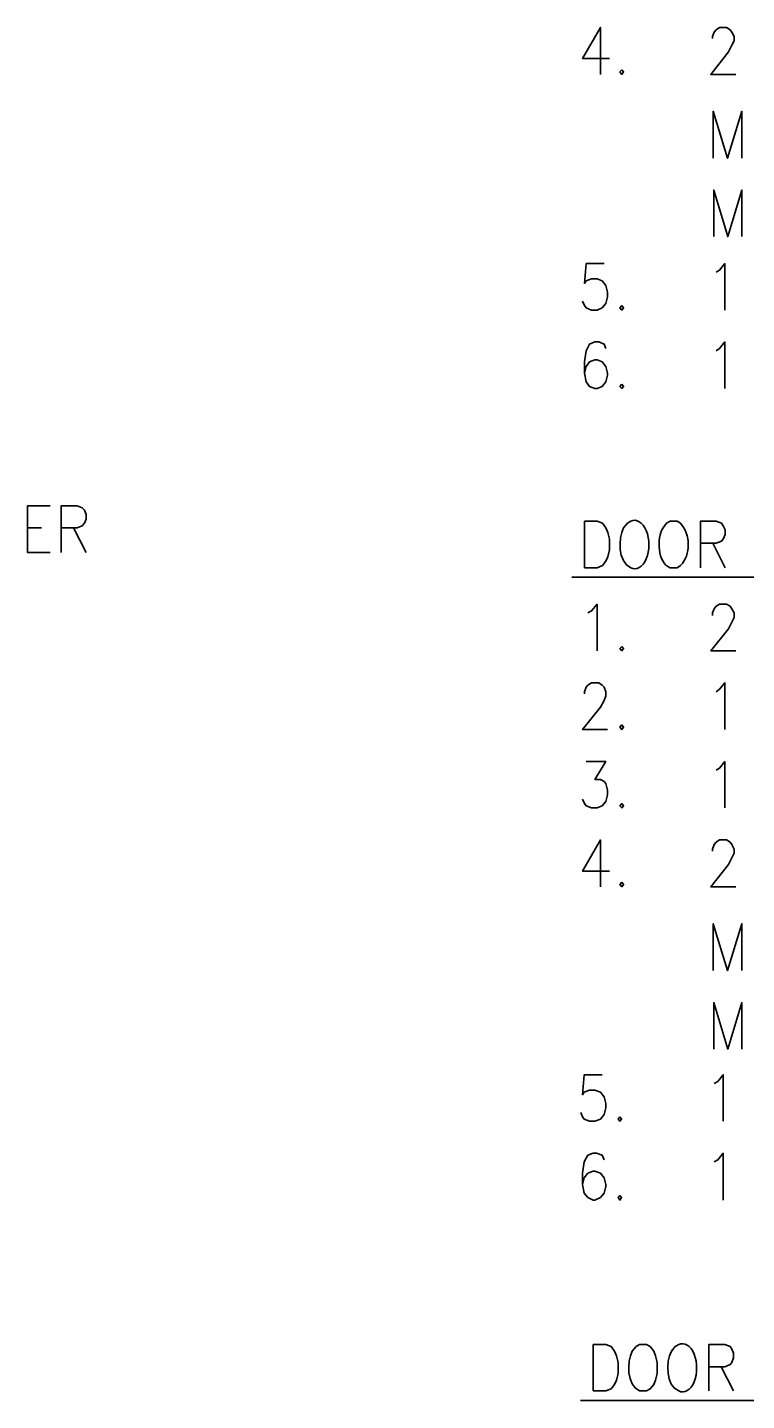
# Model space of a CAD drawing. Header units: inches. Extents: x 5 to 516, y -193 to 129.
# Drawn here: x 181.12 to 186.9, y -100.26 to -89.23 of the extents above; entities that cross this region are included whole.
import ezdxf

# ---------------------------------------------------------------- set-up
doc = ezdxf.new("R2010")
doc.units = ezdxf.units.IN
doc.header["$MEASUREMENT"] = 0
doc.layers.add('PDF3_Geometry', color=7, linetype='Continuous')

msp = doc.modelspace()

# ---------------------------------------------------------------- linework, layer by layer
at = {"layer": 'PDF3_Geometry', "lineweight": 35}
for points in [[(185.7233922, -89.6031059), (185.7233922, -89.2264634), (185.5800681, -89.4764474), (185.7967208, -89.4764474)], [(186.6233318, -89.3164574), (186.6233318, -89.2997918), (186.6366643, -89.2631275), (186.6533299, -89.2464619), (186.6799948, -89.2264631), (186.7366579, -89.2264631), (186.7666559, -89.2464619), (186.7799884, -89.2631275), (186.796654, -89.2997918), (186.796654, -89.333123), (186.7799884, -89.3697873), (186.7533235, -89.4231172), (186.6099993, -89.6031057), (186.8099865, -89.6031057)], [(186.6299978, -90.2763975), (186.6299978, -89.8997549), (186.7433238, -90.2763975), (186.859983, -89.8997549), (186.859983, -90.2763975)], [(186.6333273, -90.9063552), (186.6333273, -90.5330458), (186.7466534, -90.9063552), (186.8599795, -90.5330458), (186.8599795, -90.9063552)], [(185.7533857, -91.1230093), (185.6100615, -91.1230093), (185.596729, -91.282999), (185.6100615, -91.2630003), (185.6533921, -91.2463347), (185.6967226, -91.2463347), (185.7367201, -91.2630003), (185.7667181, -91.2996646), (185.7800506, -91.3529946), (185.7800506, -91.3896589), (185.7667181, -91.4429888), (185.7367201, -91.4796531), (185.6967226, -91.4963187), (185.6533921, -91.4963187), (185.6100615, -91.4796531), (185.596729, -91.4596544), (185.5800634, -91.4263232)], [(186.653332, -91.1930054), (186.679997, -91.1763398), (186.7233275, -91.1230098), (186.7233275, -91.4963192)], [(185.7667176, -91.8062981), (185.7533851, -91.7696338), (185.7100546, -91.7529682), (185.6800565, -91.7529682), (185.6367259, -91.7696338), (185.610061, -91.8229637), (185.5967285, -91.912958), (185.5967285, -92.0029522), (185.610061, -92.0729477), (185.6367259, -92.109612), (185.6800565, -92.1262776), (185.6967221, -92.1262776), (185.7367195, -92.109612), (185.7667176, -92.0729477), (185.7800501, -92.0196178), (185.7800501, -92.0029522), (185.7667176, -91.9496223), (185.7367195, -91.912958), (185.6967221, -91.8962924), (185.6800565, -91.8962924), (185.6367259, -91.912958), (185.610061, -91.9496223), (185.5967285, -92.0029522)], [(186.653332, -91.8229631), (186.679997, -91.8062975), (186.7233275, -91.7529676), (186.7233275, -92.126277)], [(181.307006, -93.4428611), (181.1236844, -93.4428611), (181.1236844, -93.0695517), (181.307006, -93.0695517)], [(181.3936663, -93.4428611), (181.3936663, -93.0695517), (181.5236579, -93.0695517), (181.5636554, -93.0862173), (181.580321, -93.1028829), (181.5936534, -93.1395472), (181.5936534, -93.1762115), (181.580321, -93.2095427), (181.5636554, -93.2295414), (181.5236579, -93.246207), (181.3936663, -93.246207)], [(185.9667034, -93.1928771), (185.9400385, -93.2095427), (185.9100404, -93.246207)], [(186.3666818, -93.2095427), (186.3400169, -93.1928771), (186.2833539, -93.1928771), (186.2533558, -93.2095427), (186.2266908, -93.246207)], [(186.5266719, -93.5661849), (186.5266719, -93.1928755), (186.6533304, -93.1928755), (186.696661, -93.2095411), (186.7099934, -93.2295398), (186.726659, -93.262871), (186.726659, -93.2995353), (186.7099934, -93.3361996), (186.696661, -93.3528652), (186.6533304, -93.3695308), (186.5266719, -93.3695308)], [(181.1236844, -93.2462083), (181.2370105, -93.2462083)], [(181.4936626, -93.2462083), (181.5936562, -93.4428623)], [(186.6266682, -93.3695321), (186.7266618, -93.5661861)], [(186.2833539, -93.5661865), (186.3400169, -93.5661865), (186.3666818, -93.5495209)], [(185.4934061, -93.6428469), (192.6362816, -93.6428469)], [(185.6233959, -93.9294971), (185.653394, -93.9128315), (185.6967245, -93.8595016), (185.6967245, -94.232811)], [(186.6233318, -93.949495), (186.6233318, -93.9294963), (186.6366643, -93.8961651), (186.6533299, -93.8761664), (186.6799948, -93.8595008), (186.7366579, -93.8595008), (186.7666559, -93.8761664), (186.7799884, -93.8961651), (186.796654, -93.9294963), (186.796654, -93.9661606), (186.7799884, -94.0028249), (186.7533235, -94.0561548), (186.6099993, -94.2328102), (186.8099865, -94.2328102)], [(185.596732, -94.5794561), (185.596732, -94.5627905), (185.6100645, -94.5261262), (185.623397, -94.5094606), (185.6533951, -94.4894619), (185.7100581, -94.4894619), (185.7367231, -94.5094606), (185.7533886, -94.5261262), (185.7667211, -94.5627905), (185.7667211, -94.5961217), (185.7533886, -94.632786), (185.7233906, -94.6861159), (185.5800664, -94.8661044), (185.7800536, -94.8661044)], [(186.653332, -94.5627878), (186.679997, -94.5427891), (186.7233275, -94.4894592), (186.7233275, -94.8661017)], [(185.610064, -95.1227529), (185.7667206, -95.1227529), (185.6800595, -95.266077), (185.72339, -95.266077), (185.7533881, -95.2827426), (185.7667206, -95.2994082), (185.7800531, -95.3527381), (185.7800531, -95.3894024), (185.7667206, -95.4427323), (185.7367225, -95.4793967), (185.6967251, -95.4960623), (185.6533945, -95.4960623), (185.610064, -95.4793967), (185.5967315, -95.4593979), (185.5800659, -95.4260667)], [(186.653332, -95.1927489), (186.679997, -95.1760833), (186.7233275, -95.1227534), (186.7233275, -95.4960628)], [(185.7233922, -96.1293565), (185.7233922, -95.752714), (185.5800681, -96.0026979), (185.7967208, -96.0026979)], [(186.6233318, -95.8427079), (186.6233318, -95.8260423), (186.6366643, -95.789378), (186.6533299, -95.7693793), (186.6799948, -95.7527137), (186.7366579, -95.7527137), (186.7666559, -95.7693793), (186.7799884, -95.789378), (186.796654, -95.8260423), (186.796654, -95.8593735), (186.7799884, -95.8960378), (186.7533235, -95.9493677), (186.6099993, -96.1293562), (186.8099865, -96.1293562)], [(186.6299978, -96.8026446), (186.6299978, -96.4260021), (186.7433238, -96.8026446), (186.859983, -96.4260021), (186.859983, -96.8026446)], [(186.6333273, -97.4326057), (186.6333273, -97.0592963), (186.7466534, -97.4326057), (186.8599795, -97.0592963), (186.8599795, -97.4326057)], [(185.7367241, -97.6392575), (185.5934, -97.6392575), (185.5800675, -97.7992472), (185.5934, -97.7792485), (185.6367305, -97.7625829), (185.6800611, -97.7625829), (185.7233917, -97.7792485), (185.7533897, -97.8159128), (185.7667222, -97.8692428), (185.7667222, -97.9059071), (185.7533897, -97.959237), (185.7233917, -97.9959013), (185.6800611, -98.0125669), (185.6367305, -98.0125669), (185.5934, -97.9959013), (185.5800675, -97.9759026), (185.566735, -97.9425714)], [(186.6366637, -97.7092536), (186.6666618, -97.692588), (186.7099924, -97.639258), (186.7099924, -98.0125674)], [(185.7533857, -98.3225464), (185.7367201, -98.285882), (185.6933895, -98.2692164), (185.6667246, -98.2692164), (185.623394, -98.285882), (185.5933959, -98.3392119), (185.5800634, -98.4292062), (185.5800634, -98.5192004), (185.5933959, -98.5891959), (185.623394, -98.6258602), (185.6667246, -98.645859), (185.680057, -98.645859), (185.7233876, -98.6258602), (185.7533857, -98.5891959), (185.7667181, -98.535866), (185.7667181, -98.5192004), (185.7533857, -98.4658705), (185.7233876, -98.4292062), (185.680057, -98.4125406), (185.6667246, -98.4125406), (185.623394, -98.4292062), (185.5933959, -98.4658705), (185.5800634, -98.5192004)], [(186.6366637, -98.339213), (186.6666618, -98.3225474), (186.7099924, -98.2692175), (186.7099924, -98.64586)], [(186.0366995, -100.1790947), (186.0933625, -100.1790947), (186.1233606, -100.1624291), (186.1533587, -100.1257648), (186.1666911, -100.0924336), (186.1800236, -100.0391036), (186.1800236, -99.9491094), (186.1666911, -99.8957795), (186.1533587, -99.8591152), (186.1233606, -99.8224509), (186.0933625, -99.8057853), (186.0366995, -99.8057853), (186.0100345, -99.8224509), (185.9800364, -99.8591152)], [(186.3533499, -99.8057853), (186.3233518, -99.8224509), (186.2933538, -99.8591152)], [(186.5933315, -100.1790964), (186.5933315, -99.805787), (186.7233232, -99.805787), (186.7666538, -99.8224526), (186.7799862, -99.8424513), (186.7933187, -99.8757825), (186.7933187, -99.9124469), (186.7799862, -99.9491112), (186.7666538, -99.9657768), (186.7233232, -99.9857755), (186.5933315, -99.9857755)], [(186.6933278, -99.9857732), (186.7933214, -100.1790941)], [(185.5634022, -100.2557568), (195.9627353, -100.2557568)]]:
    msp.add_lwpolyline(points, dxfattribs=at)
for points in [[(185.8967141, -89.5664413), (185.8800486, -89.5831069), (185.8967141, -89.6031057), (185.9100466, -89.5831069)], [(185.8967141, -91.4596542), (185.8800486, -91.479653), (185.8967141, -91.4963186), (185.9100466, -91.479653)], [(185.8967141, -92.0929483), (185.8800486, -92.1096139), (185.8967141, -92.1262795), (185.9100466, -92.1096139)], [(185.596732, -93.5661849), (185.596732, -93.1928755), (185.6967256, -93.1928755), (185.7400562, -93.2095411), (185.7667211, -93.2462054), (185.7833867, -93.2828697), (185.7967192, -93.3361996), (185.7967192, -93.4228608), (185.7833867, -93.4795238), (185.7667211, -93.512855), (185.7400562, -93.5495193), (185.6967256, -93.5661849)], [(185.8967141, -94.199479), (185.8800486, -94.2161446), (185.8967141, -94.2328102), (185.9100466, -94.2161446)], [(185.8967141, -94.8294401), (185.8800486, -94.8461057), (185.8967141, -94.8661044), (185.9100466, -94.8461057)], [(185.8967141, -95.4593978), (185.8800486, -95.4793965), (185.8967141, -95.4960621), (185.9100466, -95.4793965)], [(185.8967141, -96.0926919), (185.8800486, -96.1093575), (185.8967141, -96.1293562), (185.9100466, -96.1093575)], [(185.8800458, -97.9759025), (185.8667134, -97.9959012), (185.8800458, -98.0125668), (185.8933783, -97.9959012)], [(185.8800458, -98.6091965), (185.8667134, -98.6258621), (185.8800458, -98.6458609), (185.8933783, -98.6258621)], [(185.6667281, -100.1790964), (185.6667281, -99.805787), (185.7667217, -99.805787), (185.8100522, -99.8224526), (185.8367172, -99.8591169), (185.8533828, -99.8957813), (185.8667153, -99.9491112), (185.8667153, -100.0391054), (185.8533828, -100.0924353), (185.8367172, -100.1257665), (185.8100522, -100.1624308), (185.7667217, -100.1790964)]]:
    msp.add_lwpolyline(points, close=True, dxfattribs=at)
for centre, major_axis, ratio, start_param, end_param in [((185.9992551, -93.3800661), (-0.0016636, 0.1947889), 0.5849706622, 2.8372951694, 6.5582854976), ((186.3839304, -99.9929347), (-0.0015933, 0.1939491), 0.5803091389, 2.8523103918, 6.5441558423)]:
    msp.add_ellipse(centre, major_axis=major_axis, ratio=ratio, start_param=start_param, end_param=end_param, dxfattribs=at)
for points in [[(185.9100404, -93.246207), (185.8661543, -93.3335348), (185.8630434, -93.5173563), (185.9667034, -93.5661865)], [(186.2266908, -93.246207), (186.1727498, -93.3288129), (186.1825825, -93.5271335), (186.2833539, -93.5661865)], [(186.3666818, -93.5495209), (186.4514542, -93.4641375), (186.4494543, -93.2952595), (186.3666818, -93.2095427)], [(185.9800364, -99.8591152), (185.9358726, -99.9464985), (185.9330395, -100.1305422), (186.0366995, -100.1790947)], [(186.2933538, -99.8591152), (186.249301, -99.9439986), (186.2459679, -100.1375973), (186.3533499, -100.1790947)]]:
    msp.add_open_spline(points, degree=3, dxfattribs=at)

doc.saveas('drawing.dxf')
